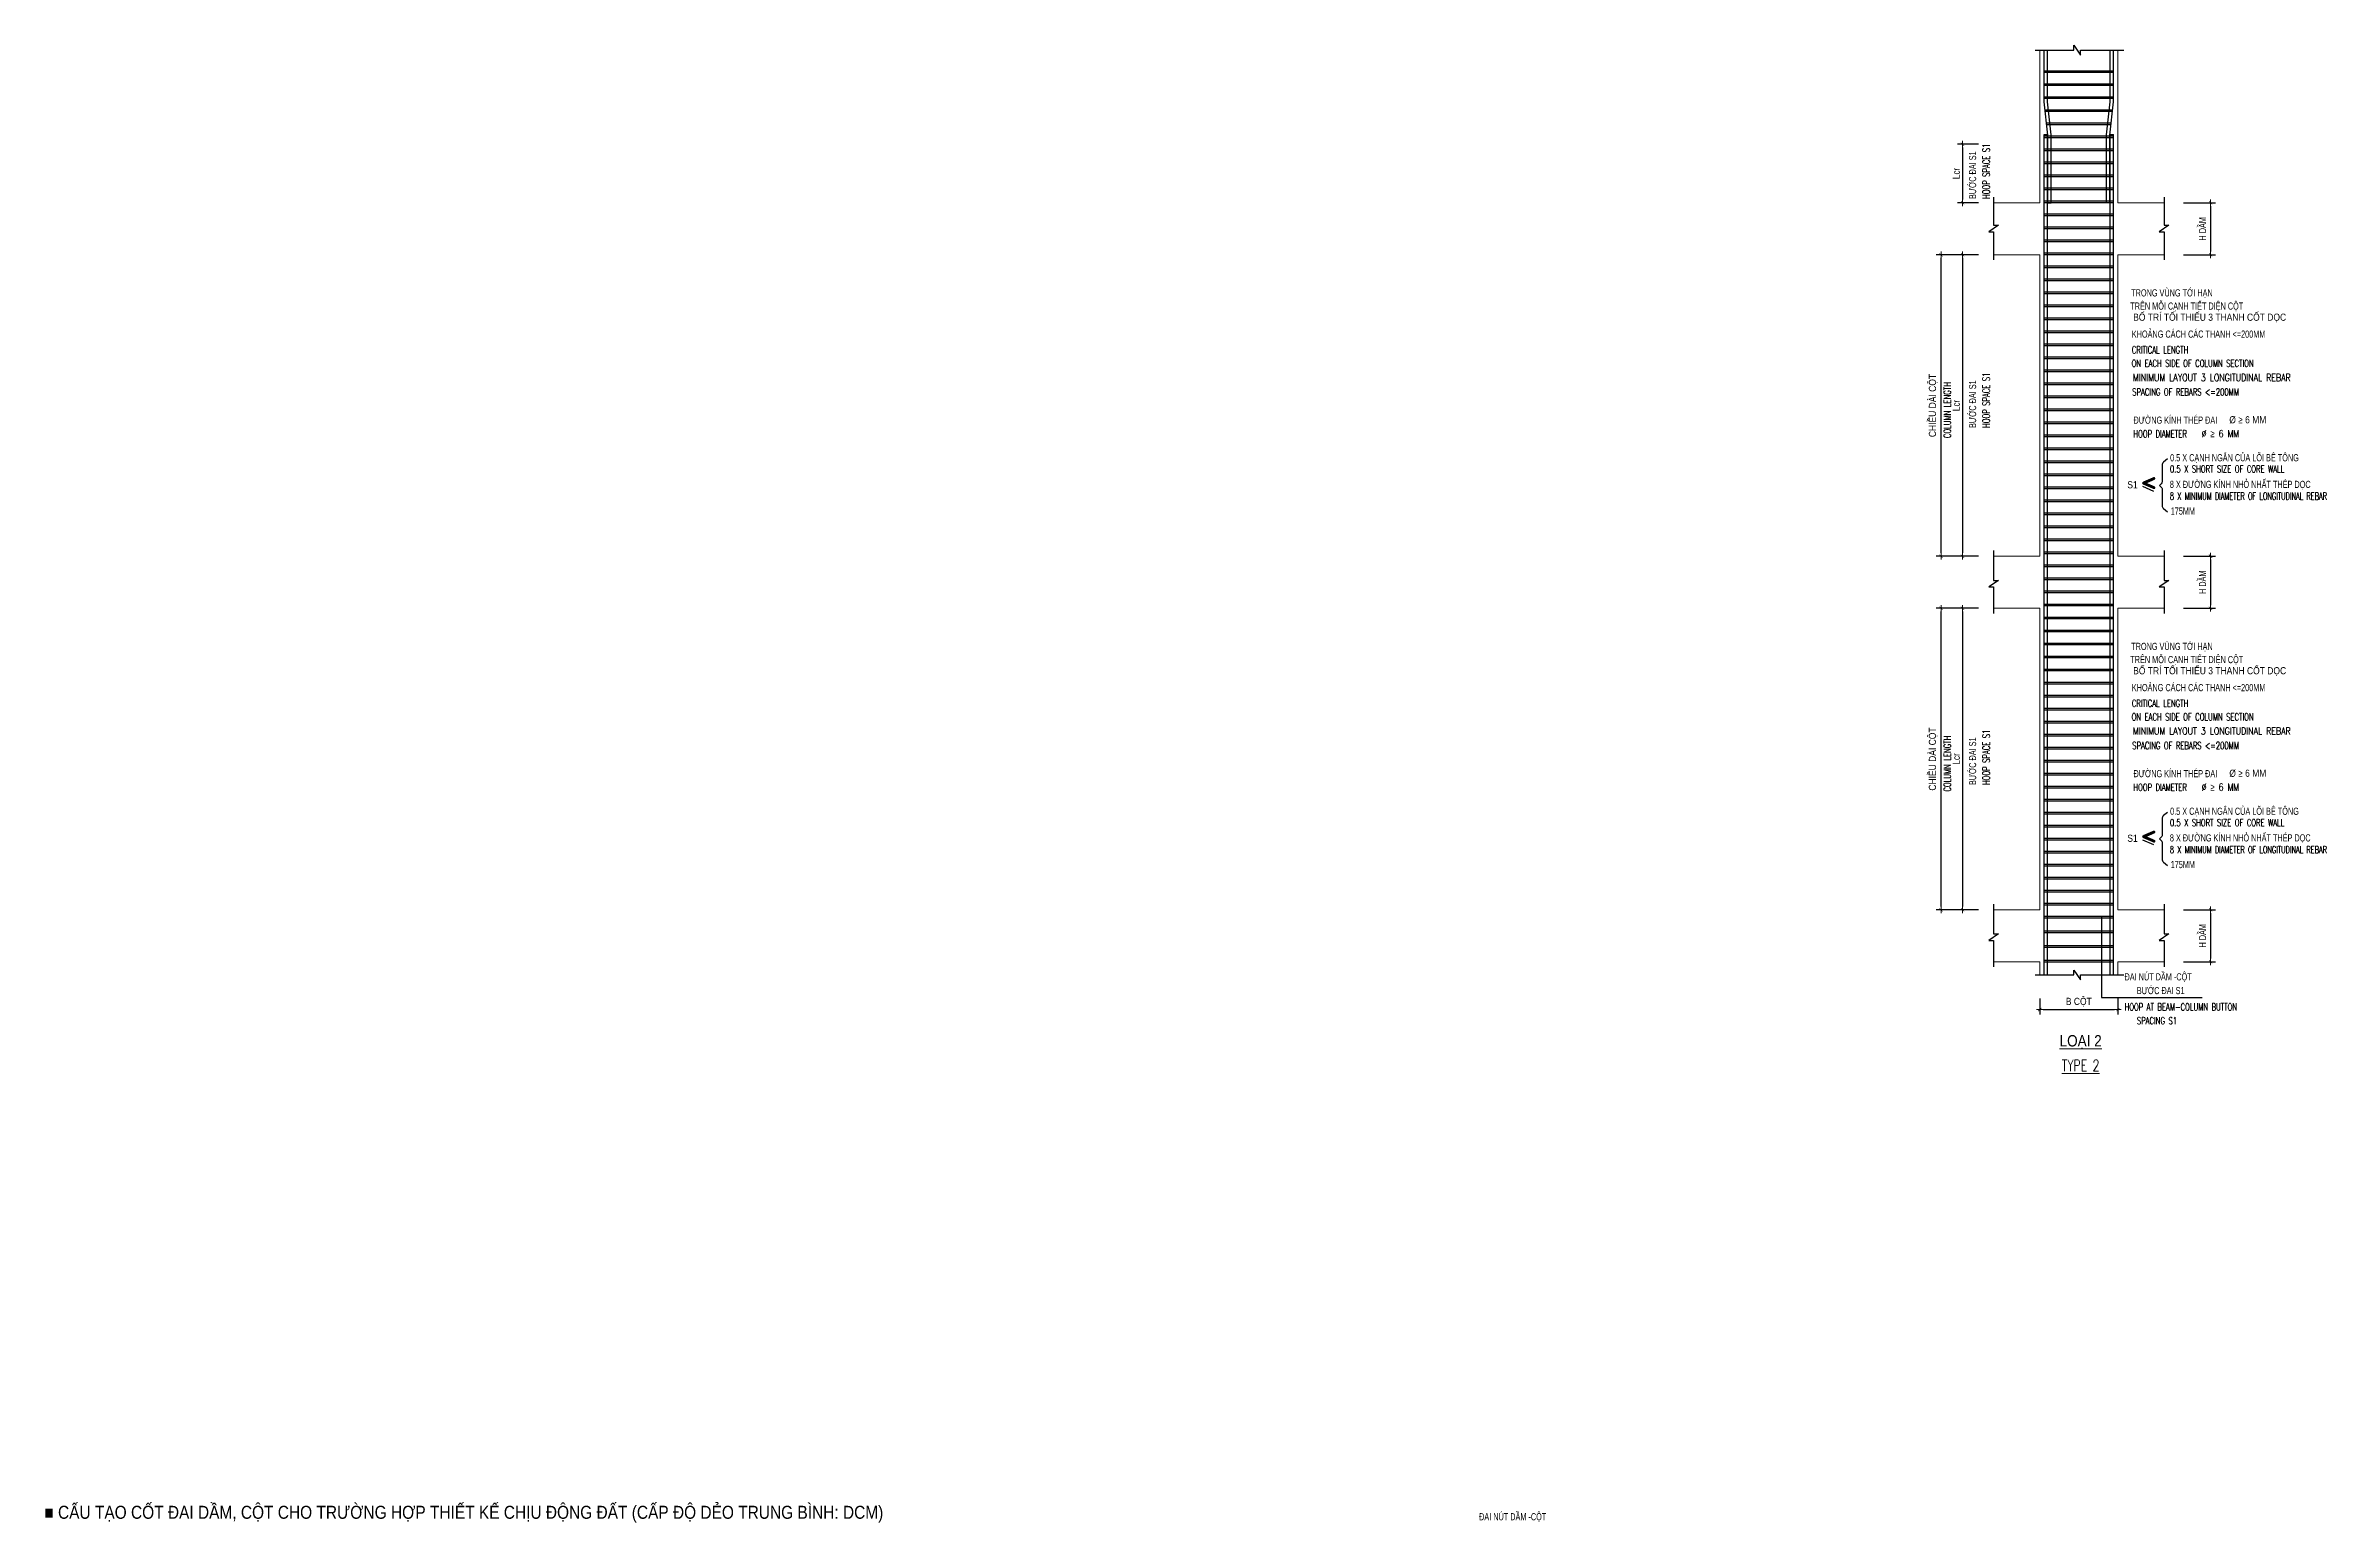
# Model space of a CAD drawing. Header units: millimetres. Extents: x 408913 to 1237273, y -191467 to -86666.
# Drawn here: x 914601 to 984220, y -132098 to -86666 of the extents above; entities that cross this region are included whole.
import ezdxf
from ezdxf.enums import TextEntityAlignment as Align

# ---------------------------------------------------------------- set-up
doc = ezdxf.new("R2010")
doc.units = ezdxf.units.MM
doc.header["$LTSCALE"] = 35
doc.header["$PDMODE"] = 3
doc.layers.add('DIM', color=1, linetype='Continuous')
doc.layers.add('STEEL', color=4, linetype='Continuous')
for name, color, linetype, lineweight in [('NDC_S_CONTINUOUS', 3, 'Continuous', 20), ('NDC_S_DIM', 1, 'Continuous', 9), ('NDC_S_ENG TEXT', 2, 'Continuous', 9), ('NDC_S_VN TEXT', 7, 'Continuous', 9)]:
    doc.layers.add(name, color=color, linetype=linetype, lineweight=lineweight)
doc.styles.add('NDC_ARIAL', font='arial.ttf', dxfattribs={"width": 0.85})
doc.styles.add('NDC_ROMANS', font='romans.shx', dxfattribs={"width": 0.8})
doc.styles.add('S2', font='isocp.shx', dxfattribs={"width": 0.9, "height": 50})
doc.dimstyles.new('NDC_1-100', dxfattribs={"dimscale": 100, "dimtxt": 2.2, "dimasz": 1, "dimexe": 1.5, "dimexo": 2, "dimgap": 0.8, "dimtad": 1, "dimdec": 0, "dimdsep": 46, "dimtxsty": 'NDC_ARIAL', "dimblk": 'DIMMARK', "dimcen": 49999.938995, "dimdle": 1.5, "dimclrd": 1, "dimclre": 1, "dimclrt": 3, "dimadec": 0, "dimazin": 0, "dimtfac": 1, "dimtdec": 0, "dimtix": 1, "dimtmove": 2, "dimatfit": 3, "dimfxl": 1, "dimarcsym": 0})

# ---------------------------------------------------------------- blocks, each defined once
blk = doc.blocks.new('DIMMARK')
at = {"layer": 'NDC_S_DIM', "color": 1}
blk.add_line((-1.5, 0), (1, 0), dxfattribs=at)
at = {"layer": 'NDC_S_DIM', "color": 2, "const_width": 0.15}
blk.add_lwpolyline([(-0.5, -0.5), (0.5, 0.5)], dxfattribs=at)
blk = doc.blocks.new('*D589')
at = {"layer": 'DEFPOINTS', "color": 0, "ltscale": 30, "transparency": 16777216}
for p in [(975895, -115781), (978294, -115781), (978294, -116318)]:
    blk.add_point(p, dxfattribs=at)
at = {"layer": 'DIM', "color": 1, "lineweight": -2, "ltscale": 30, "transparency": 16777216}
for p, q in [((975895, -115981), (975895, -116468)), ((978294, -115981), (978294, -116468)), ((975995, -116318), (978194, -116318))]:
    blk.add_line(p, q, dxfattribs=at)
at = {"layer": 'DIM', "color": 1, "lineweight": -2, "ltscale": 30, "transparency": 16777216, "xscale": 100, "yscale": 100, "zscale": 100, "rotation": 180}
blk.add_blockref('DIMMARK', (975895, -116318), dxfattribs=at)
at = {"layer": 'DIM', "color": 1, "lineweight": -2, "ltscale": 30, "transparency": 16777216, "xscale": 100, "yscale": 100, "zscale": 100}
blk.add_blockref('DIMMARK', (978294, -116318), dxfattribs=at)
at = {"layer": 'DIM', "color": 3, "ltscale": 30, "transparency": 16777216, "insert": (977094, -116091), "char_height": 220, "attachment_point": 5, "style": 'NDC_ARIAL'}
blk.add_mtext('B CỘT', dxfattribs=at)
blk = doc.blocks.new('*D590')
at = {"layer": 'DEFPOINTS', "color": 0, "ltscale": 30, "transparency": 16777216}
for p in [(974208, -93107), (973521, -102378), (974208, -102378)]:
    blk.add_point(p, dxfattribs=at)
at = {"layer": 'DIM', "color": 1, "lineweight": -2, "ltscale": 30, "transparency": 16777216}
for p, q in [((974008, -93107), (973371, -93107)), ((973521, -93207), (973521, -102278)), ((974008, -102378), (973371, -102378))]:
    blk.add_line(p, q, dxfattribs=at)
at = {"layer": 'DIM', "color": 1, "lineweight": -2, "ltscale": 30, "transparency": 16777216, "xscale": 100, "yscale": 100, "zscale": 100}
for p, rotation in [((973521, -93107), 90), ((973521, -102378), 270)]:
    blk.add_blockref('DIMMARK', p, dxfattribs=dict(at, rotation=rotation))
at = {"layer": 'DIM', "color": 3, "ltscale": 30, "transparency": 16777216, "insert": (973329, -97743), "char_height": 220, "attachment_point": 5, "rotation": 90, "style": 'NDC_ARIAL'}
blk.add_mtext('L{\\f.VnAvant|b0|i0|c0|p34;cr}', dxfattribs=at)
blk = doc.blocks.new('*D591')
at = {"layer": 'DEFPOINTS', "color": 0, "ltscale": 30, "transparency": 16777216}
for p in [(980108, -91509), (980108, -93109), (981143, -93109)]:
    blk.add_point(p, dxfattribs=at)
at = {"layer": 'DIM', "color": 1, "lineweight": -2, "ltscale": 30, "transparency": 16777216}
for p, q in [((980308, -91509), (981293, -91509)), ((981143, -91609), (981143, -93009)), ((980308, -93109), (981293, -93109))]:
    blk.add_line(p, q, dxfattribs=at)
at = {"layer": 'DIM', "color": 1, "lineweight": -2, "ltscale": 30, "transparency": 16777216, "xscale": 100, "yscale": 100, "zscale": 100}
for p, rotation in [((981143, -91509), 90), ((981143, -93109), 270)]:
    blk.add_blockref('DIMMARK', p, dxfattribs=dict(at, rotation=rotation))
at = {"layer": 'DIM', "color": 3, "ltscale": 30, "transparency": 16777216, "insert": (980896, -92309), "char_height": 220, "attachment_point": 5, "rotation": 90, "style": 'NDC_ARIAL'}
blk.add_mtext('{\\W0.7;H DẦM}', dxfattribs=at)
blk = doc.blocks.new('*D592')
at = {"layer": 'DEFPOINTS', "color": 0, "ltscale": 30, "transparency": 16777216}
for p in [(972861, -93107), (974208, -93107), (974208, -102378)]:
    blk.add_point(p, dxfattribs=at)
at = {"layer": 'DIM', "color": 1, "lineweight": -2, "ltscale": 30, "transparency": 16777216}
for p, q in [((974008, -93107), (972711, -93107)), ((972861, -102278), (972861, -93207)), ((974008, -102378), (972711, -102378))]:
    blk.add_line(p, q, dxfattribs=at)
at = {"layer": 'DIM', "color": 1, "lineweight": -2, "ltscale": 30, "transparency": 16777216, "xscale": 100, "yscale": 100, "zscale": 100}
for p, rotation in [((972861, -93107), 90), ((972861, -102378), 270)]:
    blk.add_blockref('DIMMARK', p, dxfattribs=dict(at, rotation=rotation))
at = {"layer": 'DIM', "color": 3, "ltscale": 30, "transparency": 16777216, "insert": (972619, -97743), "char_height": 220, "attachment_point": 5, "rotation": 90, "style": 'NDC_ARIAL'}
blk.add_mtext('CHIỀU DÀI CỘT', dxfattribs=at)
blk = doc.blocks.new('*D593')
at = {"layer": 'DEFPOINTS', "color": 0, "ltscale": 30, "transparency": 16777216}
for p in [(980108, -102378), (980108, -103978), (981143, -103978)]:
    blk.add_point(p, dxfattribs=at)
at = {"layer": 'DIM', "color": 1, "lineweight": -2, "ltscale": 30, "transparency": 16777216}
for p, q in [((980308, -102378), (981293, -102378)), ((981143, -102478), (981143, -103878)), ((980308, -103978), (981293, -103978))]:
    blk.add_line(p, q, dxfattribs=at)
at = {"layer": 'DIM', "color": 1, "lineweight": -2, "ltscale": 30, "transparency": 16777216, "xscale": 100, "yscale": 100, "zscale": 100}
for p, rotation in [((981143, -102378), 90), ((981143, -103978), 270)]:
    blk.add_blockref('DIMMARK', p, dxfattribs=dict(at, rotation=rotation))
at = {"layer": 'DIM', "color": 3, "ltscale": 30, "transparency": 16777216, "insert": (980896, -103178), "char_height": 220, "attachment_point": 5, "rotation": 90, "style": 'NDC_ARIAL'}
blk.add_mtext('{\\W0.7;H DẦM}', dxfattribs=at)
blk = doc.blocks.new('*D594')
at = {"layer": 'DEFPOINTS', "color": 0, "ltscale": 30, "transparency": 16777216}
for p in [(974208, -103978), (973521, -113249), (974208, -113249)]:
    blk.add_point(p, dxfattribs=at)
at = {"layer": 'DIM', "color": 1, "lineweight": -2, "ltscale": 30, "transparency": 16777216}
for p, q in [((974008, -103978), (973371, -103978)), ((973521, -104078), (973521, -113149)), ((974008, -113249), (973371, -113249))]:
    blk.add_line(p, q, dxfattribs=at)
at = {"layer": 'DIM', "color": 1, "lineweight": -2, "ltscale": 30, "transparency": 16777216, "xscale": 100, "yscale": 100, "zscale": 100}
for p, rotation in [((973521, -103978), 90), ((973521, -113249), 270)]:
    blk.add_blockref('DIMMARK', p, dxfattribs=dict(at, rotation=rotation))
at = {"layer": 'DIM', "color": 3, "ltscale": 30, "transparency": 16777216, "insert": (973329, -108614), "char_height": 220, "attachment_point": 5, "rotation": 90, "style": 'NDC_ARIAL'}
blk.add_mtext('L{\\f.VnAvant|b0|i0|c0|p34;cr}', dxfattribs=at)
blk = doc.blocks.new('*D595')
at = {"layer": 'DEFPOINTS', "color": 0, "ltscale": 30, "transparency": 16777216}
for p in [(972861, -103978), (974208, -103978), (974208, -113249)]:
    blk.add_point(p, dxfattribs=at)
at = {"layer": 'DIM', "color": 1, "lineweight": -2, "ltscale": 30, "transparency": 16777216}
for p, q in [((974008, -103978), (972711, -103978)), ((972861, -113149), (972861, -104078)), ((974008, -113249), (972711, -113249))]:
    blk.add_line(p, q, dxfattribs=at)
at = {"layer": 'DIM', "color": 1, "lineweight": -2, "ltscale": 30, "transparency": 16777216, "xscale": 100, "yscale": 100, "zscale": 100}
for p, rotation in [((972861, -103978), 90), ((972861, -113249), 270)]:
    blk.add_blockref('DIMMARK', p, dxfattribs=dict(at, rotation=rotation))
at = {"layer": 'DIM', "color": 3, "ltscale": 30, "transparency": 16777216, "insert": (972619, -108614), "char_height": 220, "attachment_point": 5, "rotation": 90, "style": 'NDC_ARIAL'}
blk.add_mtext('CHIỀU DÀI CỘT', dxfattribs=at)
blk = doc.blocks.new('*D596')
at = {"layer": 'DEFPOINTS', "color": 0, "ltscale": 30, "transparency": 16777216}
for p in [(980108, -113249), (980108, -114849), (981143, -114849)]:
    blk.add_point(p, dxfattribs=at)
at = {"layer": 'DIM', "color": 1, "lineweight": -2, "ltscale": 30, "transparency": 16777216}
for p, q in [((980308, -113249), (981293, -113249)), ((981143, -113349), (981143, -114749)), ((980308, -114849), (981293, -114849))]:
    blk.add_line(p, q, dxfattribs=at)
at = {"layer": 'DIM', "color": 1, "lineweight": -2, "ltscale": 30, "transparency": 16777216, "xscale": 100, "yscale": 100, "zscale": 100}
for p, rotation in [((981143, -113249), 90), ((981143, -114849), 270)]:
    blk.add_blockref('DIMMARK', p, dxfattribs=dict(at, rotation=rotation))
at = {"layer": 'DIM', "color": 3, "ltscale": 30, "transparency": 16777216, "insert": (980896, -114049), "char_height": 220, "attachment_point": 5, "rotation": 90, "style": 'NDC_ARIAL'}
blk.add_mtext('{\\W0.7;H DẦM}', dxfattribs=at)
blk = doc.blocks.new('*D598')
at = {"layer": 'DEFPOINTS', "color": 0, "ltscale": 30, "transparency": 16777216}
for p in [(974208, -89709), (973521, -91509), (974208, -91509)]:
    blk.add_point(p, dxfattribs=at)
at = {"layer": 'DIM', "color": 1, "lineweight": -2, "ltscale": 30, "transparency": 16777216}
for p, q in [((974008, -89709), (973371, -89709)), ((973521, -89809), (973521, -91409)), ((974008, -91509), (973371, -91509))]:
    blk.add_line(p, q, dxfattribs=at)
at = {"layer": 'DIM', "color": 1, "lineweight": -2, "ltscale": 30, "transparency": 16777216, "xscale": 100, "yscale": 100, "zscale": 100}
for p, rotation in [((973521, -89709), 90), ((973521, -91509), 270)]:
    blk.add_blockref('DIMMARK', p, dxfattribs=dict(at, rotation=rotation))
at = {"layer": 'DIM', "color": 3, "ltscale": 30, "transparency": 16777216, "insert": (973329, -90609), "char_height": 220, "attachment_point": 5, "rotation": 90, "style": 'NDC_ARIAL'}
blk.add_mtext('L{\\f.VnAvant|b0|i0|c0|p34;cr}', dxfattribs=at)

msp = doc.modelspace()

# ---------------------------------------------------------------- linework, layer by layer
at = {"layer": 'DIM', "ltscale": 30}
for p, q in [((979398.4, -100386.5), (979066.7, -100238.5)), ((979398.4, -111257.4), (979066.7, -111109.5))]:
    msp.add_line(p, q, dxfattribs=at)
for points in [[(975747.9, -86815.8), (976944.5, -86815.8), (976944.5, -86665.8), (977144.6, -86965.9), (977144.6, -86815.8), (978477.8, -86815.8)], [(974476.3, -91336.2), (974476.3, -92201.4), (974626.3, -92201.4), (974326.2, -92401.5), (974476.3, -92401.5), (974476.3, -93265.2)], [(979712.7, -91336.2), (979712.7, -92201.4), (979862.8, -92201.4), (979562.7, -92401.5), (979712.7, -92401.5), (979712.7, -93265.2)], [(974476.3, -102205.1), (974476.3, -103122.5), (974626.3, -103122.5), (974326.2, -103322.6), (974476.3, -103322.6), (974476.3, -104136.2)], [(979712.7, -102205.1), (979712.7, -103122.5), (979862.8, -103122.5), (979562.7, -103322.6), (979712.7, -103322.6), (979712.7, -104136.2)], [(974476.3, -113076.1), (974476.3, -113993.5), (974626.3, -113993.5), (974326.2, -114193.6), (974476.3, -114193.6), (974476.3, -115007.2)], [(979712.7, -113076.1), (979712.7, -113993.5), (979862.8, -113993.5), (979562.7, -114193.6), (979712.7, -114193.6), (979712.7, -115007.2)], [(975747.9, -115255.4), (976944.5, -115255.4), (976944.5, -115105.3), (977144.6, -115405.5), (977144.6, -115255.4), (978477.8, -115255.4)]]:
    msp.add_lwpolyline(points, dxfattribs=at)
at = {"layer": 'DIM', "ltscale": 30, "flags": 128}
for points in [[(979817, -99384.1), (979698.1, -99484.7, 0.2207018), (979653.8, -99580.1), (979653.8, -100072.9, -0.2207018), (979609.5, -100168.3), (979572.7, -100199.4), (979609.5, -100230.5, -0.2207018), (979653.8, -100326), (979653.8, -100818.7, 0.2207018), (979698.1, -100914.2), (979817, -101014.7)], [(979817, -110255.1), (979698.1, -110355.6, 0.2207018), (979653.8, -110451.1), (979653.8, -110943.8, -0.2207018), (979609.5, -111039.3), (979572.7, -111070.4), (979609.5, -111101.5, -0.2207018), (979653.8, -111197), (979653.8, -111689.7, 0.2207018), (979698.1, -111785.2), (979817, -111885.7)]]:
    msp.add_lwpolyline(points, format="xyb", dxfattribs=at)
at = {"layer": 'NDC_S_CONTINUOUS'}
for p, q in [((975894.5, -86815.8), (975894.5, -91509)), ((978294.5, -86815.8), (978294.5, -91509)), ((974476.3, -91509), (975894.5, -91509)), ((978294.5, -91509), (979712.7, -91509)), ((975894.5, -93107.1), (974476.3, -93107.1)), ((975894.5, -93107.1), (975894.5, -102378)), ((978294.5, -93107.1), (978294.5, -102378)), ((978294.5, -93107.1), (979712.7, -93107.1)), ((974476.3, -102378), (975894.5, -102378)), ((978294.5, -102378), (979712.7, -102378)), ((975894.5, -103978.1), (974476.3, -103978.1)), ((975894.5, -103978.1), (975894.5, -113249)), ((978294.5, -103978.1), (979712.7, -103978.1)), ((978294.5, -103978.1), (978294.5, -113249)), ((974476.3, -113249), (975894.5, -113249)), ((978294.5, -113249), (979712.7, -113249)), ((975894.5, -114849.1), (974476.3, -114849.1)), ((975894.5, -114849.1), (975894.5, -115255.4)), ((978294.5, -114849.1), (979712.7, -114849.1)), ((978294.5, -114849.1), (978294.5, -115255.4))]:
    msp.add_line(p, q, dxfattribs=at)
at = {"layer": 'STEEL'}
for p, q in [((976032.5, -88409.3), (976032.5, -86815.8)), ((976132.5, -88403.8), (976132.5, -86815.8)), ((978056.5, -88403.8), (978056.5, -86815.8)), ((978156.5, -88409.3), (978156.5, -86815.8)), ((978156.5, -87457.2), (976032.5, -87457.2)), ((978156.5, -87507.2), (976032.5, -87507.2)), ((978156.5, -87857.2), (976032.5, -87857.2)), ((978156.5, -87907.2), (976032.5, -87907.2)), ((978156.5, -88257.2), (976032.5, -88257.2)), ((978156.5, -88307.2), (976032.5, -88307.2)), ((976145, -89427), (976032.5, -88409.3)), ((976245, -89421.5), (976132.5, -88403.8)), ((977944, -89421.5), (978056.5, -88403.8)), ((978044, -89427), (978156.5, -88409.3)), ((978129.1, -88657.2), (976059.9, -88657.2)), ((978123.6, -88707.2), (976065.4, -88707.2)), ((978084.9, -89057.2), (976104.1, -89057.2)), ((978079.3, -89107.2), (976109.7, -89107.2)), ((976032.5, -115255.4), (976032.5, -89408.4)), ((976032.5, -89408.4), (976132.5, -89408.4)), ((978156.5, -89457.2), (976032.5, -89457.2)), ((978156.5, -89507.2), (976032.5, -89507.2)), ((976132.5, -115255.4), (976132.5, -89408.4)), ((976145, -91509), (976145, -89427)), ((976245, -91509), (976245, -89421.5)), ((977944, -91509), (977944, -89421.5)), ((978044, -91509), (978044, -89427)), ((978056.5, -115255.4), (978056.5, -89408.4)), ((978056.5, -89408.4), (978156.5, -89408.4)), ((978156.5, -115255.4), (978156.5, -89408.4)), ((978156.5, -89857.2), (976032.5, -89857.2)), ((978156.5, -89907.2), (976032.5, -89907.2)), ((978156.5, -90257.2), (976032.5, -90257.2)), ((978156.5, -90307.2), (976032.5, -90307.2)), ((978156.5, -90657.2), (976032.5, -90657.2)), ((978156.5, -90707.2), (976032.5, -90707.2)), ((978156.5, -91057.2), (976032.5, -91057.2)), ((978156.5, -91107.2), (976032.5, -91107.2)), ((978156.5, -91457.2), (976032.5, -91457.2)), ((978156.5, -91507.2), (976032.5, -91507.2)), ((978156.5, -91857.2), (976032.5, -91857.2)), ((978156.5, -91907.2), (976032.5, -91907.2)), ((978156.5, -92257.2), (976032.5, -92257.2)), ((978156.5, -92307.2), (976032.5, -92307.2)), ((978156.5, -92657.2), (976032.5, -92657.2)), ((978156.5, -92707.2), (976032.5, -92707.2)), ((978156.5, -93057.2), (976032.5, -93057.2)), ((978156.5, -93107.2), (976032.5, -93107.2)), ((978156.5, -93457.2), (976032.5, -93457.2)), ((978156.5, -93507.2), (976032.5, -93507.2)), ((978156.5, -93857.2), (976032.5, -93857.2)), ((978156.5, -93907.2), (976032.5, -93907.2)), ((978156.5, -94257.2), (976032.5, -94257.2)), ((978156.5, -94307.2), (976032.5, -94307.2)), ((978156.5, -94657.2), (976032.5, -94657.2)), ((978156.5, -94707.2), (976032.5, -94707.2)), ((978156.5, -95057.2), (976032.5, -95057.2)), ((978156.5, -95107.2), (976032.5, -95107.2)), ((978156.5, -95457.2), (976032.5, -95457.2)), ((978156.5, -95507.2), (976032.5, -95507.2)), ((978156.5, -95857.2), (976032.5, -95857.2)), ((978156.5, -95907.2), (976032.5, -95907.2)), ((978156.5, -96257.2), (976032.5, -96257.2)), ((978156.5, -96307.2), (976032.5, -96307.2)), ((978156.5, -96657.2), (976032.5, -96657.2)), ((978156.5, -96707.2), (976032.5, -96707.2)), ((978156.5, -97057.2), (976032.5, -97057.2)), ((978156.5, -97107.2), (976032.5, -97107.2)), ((978156.5, -97457.2), (976032.5, -97457.2)), ((978156.5, -97507.2), (976032.5, -97507.2)), ((978156.5, -97857.2), (976032.5, -97857.2)), ((978156.5, -97907.2), (976032.5, -97907.2)), ((978156.5, -98257.2), (976032.5, -98257.2)), ((978156.5, -98307.2), (976032.5, -98307.2)), ((978156.5, -98657.2), (976032.5, -98657.2)), ((978156.5, -98707.2), (976032.5, -98707.2)), ((978156.5, -99057.2), (976032.5, -99057.2)), ((978156.5, -99107.2), (976032.5, -99107.2)), ((978156.5, -99457.2), (976032.5, -99457.2)), ((978156.5, -99507.2), (976032.5, -99507.2)), ((978156.5, -99857.2), (976032.5, -99857.2)), ((978156.5, -99907.2), (976032.5, -99907.2)), ((978156.5, -100257.2), (976032.5, -100257.2)), ((978156.5, -100307.2), (976032.5, -100307.2)), ((978156.5, -100657.2), (976032.5, -100657.2)), ((978156.5, -100707.2), (976032.5, -100707.2)), ((978156.5, -101057.2), (976032.5, -101057.2)), ((978156.5, -101107.2), (976032.5, -101107.2)), ((978156.5, -101457.2), (976032.5, -101457.2)), ((978156.5, -101507.2), (976032.5, -101507.2)), ((978156.5, -101857.2), (976032.5, -101857.2)), ((978156.5, -101907.2), (976032.5, -101907.2)), ((978156.5, -102257.2), (976032.5, -102257.2)), ((978156.5, -102307.2), (976032.5, -102307.2)), ((978156.5, -102657.2), (976032.5, -102657.2)), ((978156.5, -102707.2), (976032.5, -102707.2)), ((978156.5, -103057.2), (976032.5, -103057.2)), ((978156.5, -103107.2), (976032.5, -103107.2)), ((978156.5, -103457.2), (976032.5, -103457.2)), ((978156.5, -103507.2), (976032.5, -103507.2)), ((978156.5, -103857.2), (976032.5, -103857.2)), ((978156.5, -103907.2), (976032.5, -103907.2)), ((978156.5, -104257.2), (976032.5, -104257.2)), ((978156.5, -104307.2), (976032.5, -104307.2)), ((978156.5, -104657.2), (976032.5, -104657.2)), ((978156.5, -104707.2), (976032.5, -104707.2)), ((978156.5, -105057.2), (976032.5, -105057.2)), ((978156.5, -105107.2), (976032.5, -105107.2)), ((978156.5, -105457.2), (976032.5, -105457.2)), ((978156.5, -105507.2), (976032.5, -105507.2)), ((978156.5, -105857.2), (976032.5, -105857.2)), ((978156.5, -105907.2), (976032.5, -105907.2)), ((978156.5, -106257.2), (976032.5, -106257.2)), ((978156.5, -106307.2), (976032.5, -106307.2)), ((978156.5, -106657.2), (976032.5, -106657.2)), ((978156.5, -106707.2), (976032.5, -106707.2)), ((978156.5, -107057.2), (976032.5, -107057.2)), ((978156.5, -107107.2), (976032.5, -107107.2)), ((978156.5, -107457.2), (976032.5, -107457.2)), ((978156.5, -107507.2), (976032.5, -107507.2)), ((978156.5, -107857.2), (976032.5, -107857.2)), ((978156.5, -107907.2), (976032.5, -107907.2)), ((978156.5, -108257.2), (976032.5, -108257.2)), ((978156.5, -108307.2), (976032.5, -108307.2)), ((978156.5, -108657.2), (976032.5, -108657.2)), ((978156.5, -108707.2), (976032.5, -108707.2)), ((978156.5, -109057.2), (976032.5, -109057.2)), ((978156.5, -109107.2), (976032.5, -109107.2)), ((978156.5, -109457.2), (976032.5, -109457.2)), ((978156.5, -109507.2), (976032.5, -109507.2)), ((978156.5, -109857.2), (976032.5, -109857.2)), ((978156.5, -109907.2), (976032.5, -109907.2)), ((978156.5, -110257.2), (976032.5, -110257.2)), ((978156.5, -110307.2), (976032.5, -110307.2)), ((978156.5, -110657.2), (976032.5, -110657.2)), ((978156.5, -110707.2), (976032.5, -110707.2)), ((978156.5, -111057.2), (976032.5, -111057.2)), ((978156.5, -111107.2), (976032.5, -111107.2)), ((978156.5, -111457.2), (976032.5, -111457.2)), ((978156.5, -111507.2), (976032.5, -111507.2)), ((978156.5, -111857.2), (976032.5, -111857.2)), ((978156.5, -111907.2), (976032.5, -111907.2)), ((978156.5, -112257.2), (976032.5, -112257.2)), ((978156.5, -112307.2), (976032.5, -112307.2)), ((978156.5, -112657.2), (976032.5, -112657.2)), ((978156.5, -112707.2), (976032.5, -112707.2)), ((978156.5, -113057.2), (976032.5, -113057.2)), ((978156.5, -113107.2), (976032.5, -113107.2)), ((978156.5, -113457.2), (976032.5, -113457.2)), ((978156.5, -113507.2), (976032.5, -113507.2)), ((978156.5, -113907.2), (976032.5, -113907.2)), ((978156.5, -113957.2), (976032.5, -113957.2)), ((978156.5, -114357.2), (976032.5, -114357.2)), ((978156.5, -114407.2), (976032.5, -114407.2)), ((978156.5, -114807.2), (976032.5, -114807.2)), ((978156.5, -114857.2), (976032.5, -114857.2))]:
    msp.add_line(p, q, dxfattribs=at)
at = {"layer": 'STEEL', "ltscale": 30}
for p, q in [((976145, -91509), (976245, -91509)), ((978044, -91509), (977944, -91509))]:
    msp.add_line(p, q, dxfattribs=at)

# ---------------------------------------------------------------- texts
at = {"layer": 'DIM', "ltscale": 30, "char_height": 937.5, "attachment_point": 5, "style": 'S2'}
for insert in [(979243.5, -100030.9), (979243.5, -110901.9)]:
    msp.add_mtext('\\A1;<', dxfattribs=dict(at, insert=insert))
at = {"layer": 'NDC_S_ENG TEXT', "style": 'NDC_ROMANS', "width": 0.7}
for s, p in [('HOOP SPACE S1', (974358.6, -91393.5, -0.3)), ('COLUMN LENGTH', (973165.7, -98745.5)), ('HOOP SPACE S1', (974358.6, -98433.6, -0.3)), ('HOOP SPACE S1', (974358.6, -109414.7, -0.3)), ('COLUMN LENGTH', (973165.7, -109616.5))]:
    msp.add_text(s, height=220, rotation=90, dxfattribs=at).set_placement(p)
at = {"layer": 'NDC_S_ENG TEXT', "style": 'NDC_ROMANS'}
for s, width, p in [('CRITICAL LENGTH', 0.7, (978723.2, -96141.6)), ('ON EACH SIDE OF COLUMN SECTION', 0.7, (978718.5, -96557.1)), ('SPACING OF REBARS <=200MM', 0.7, (978736.4, -97439)), ('HOOP DIAMETER', 0.7, (978771.9, -98725.9)), ('0.5 X SHORT SIZE OF CORE WALL', 0.7, (979894.7, -99807.4)), ('8 X MINIMUM DIAMETER OF LONGITUDINAL REBAR', 0.6, (979892.7, -100640.1)), ('ON EACH SIDE OF COLUMN SECTION', 0.7, (978718.5, -107428)), ('CRITICAL LENGTH', 0.7, (978723.2, -107012.5)), ('SPACING OF REBARS <=200MM', 0.7, (978736.4, -108310)), ('HOOP DIAMETER', 0.7, (978771.9, -109596.9)), ('0.5 X SHORT SIZE OF CORE WALL', 0.7, (979894.7, -110678.4)), ('8 X MINIMUM DIAMETER OF LONGITUDINAL REBAR', 0.6, (979892.7, -111511)), ('HOOP AT BEAM-COLUMN BUTTON', 0.7, (978499.5, -116346.6)), ('SPACING S1', 0.7, (978878, -116768.6))]:
    msp.add_text(s, height=220, dxfattribs=dict(at, width=width)).set_placement(p)
at = {"layer": 'NDC_S_ENG TEXT', "style": 'NDC_ROMANS', "width": 0.7}
msp.add_text('%%UTYPE 2', height=350, dxfattribs=at).set_placement((977150.8, -118210.1), align=Align.CENTER)
at = {"layer": 'NDC_S_ENG TEXT', "char_height": 220, "width": 7075.569, "attachment_point": 1, "style": 'NDC_ROMANS'}
for insert in [(978755.9, -96773.6), (978755.9, -107644.5)]:
    msp.add_mtext('MINIMUM LAYOUT 3 LONGITUDINAL REBAR', dxfattribs=dict(at, insert=insert))
at = {"layer": 'NDC_S_ENG TEXT', "char_height": 220, "attachment_point": 5, "style": 'NDC_ROMANS'}
for insert in [(981446, -98607.5), (981446, -109478.4)]:
    msp.add_mtext('\\A1;%%C {\\fSymbol|b0|i0|c2|p18;³} 6 MM', dxfattribs=dict(at, insert=insert))
at = {"layer": 'NDC_S_VN TEXT', "style": 'NDC_ARIAL', "width": 0.7}
for p in [(973939.2, -91393.5, -0.3), (973939.2, -98433.6, -0.3), (973939.2, -109414.7, -0.3)]:
    msp.add_text('BƯỚC ĐAI S1', height=220, rotation=90, dxfattribs=at).set_placement(p)
for s, p in [('TRÊN MỖI CẠNH TIẾT DIỆN CỘT ', (978677.5, -94795.1)), ('TRONG VÙNG TỚI HẠN', (978705.1, -94389.6)), ('KHOẢNG CÁCH CÁC THANH <=200MM', (978723.2, -95657.1)), (' ĐƯỜNG KÍNH THÉP ĐAI', (978714.1, -98302.7)), ('0.5 X CẠNH NGẮN CỦA LÕI BÊ TÔNG', (979900.5, -99458.8)), ('8 X ĐƯỜNG KÍNH NHỎ NHẤT THÉP DỌC', (979892.8, -100278)), ('175MM', (979918.7, -101098.4)), ('TRONG VÙNG TỚI HẠN', (978705.1, -105260.6)), ('TRÊN MỖI CẠNH TIẾT DIỆN CỘT ', (978677.5, -105666.1)), ('KHOẢNG CÁCH CÁC THANH <=200MM', (978723.2, -106528.1)), (' ĐƯỜNG KÍNH THÉP ĐAI', (978714.1, -109173.6)), ('0.5 X CẠNH NGẮN CỦA LÕI BÊ TÔNG', (979900.5, -110329.8)), ('8 X ĐƯỜNG KÍNH NHỎ NHẤT THÉP DỌC', (979892.8, -111148.9)), ('175MM', (979918.7, -111969.3)), ('ĐAI NÚT DẦM -CỘT', (978499.5, -115422.3)), ('BƯỚC ĐAI S1', (978878, -115844.3)), ('ĐAI NÚT DẦM -CỘT', (958663.6, -132024.1))]:
    msp.add_text(s, height=220, dxfattribs=at).set_placement(p)
at = {"layer": 'NDC_S_VN TEXT', "style": 'NDC_ARIAL', "width": 0.85}
msp.add_text('%%ULOẠI 2', height=350, dxfattribs=at).set_placement((977150.8, -117453.4), align=Align.CENTER)
msp.add_text('■ CẤU TẠO CỐT ĐAI DẦM, CỘT CHO TRƯỜNG HỢP THIẾT KẾ CHỊU ĐỘNG ĐẤT (CẤP ĐỘ DẺO TRUNG BÌNH: DCM)', height=400, dxfattribs=at).set_placement((914572.3, -131778), align=Align.MIDDLE_LEFT)
at = {"layer": 'NDC_S_VN TEXT', "char_height": 220, "width": 7075.569, "attachment_point": 1, "style": 'NDC_ARIAL'}
for insert in [(978764.6, -94917.3), (978764.6, -105788.3)]:
    msp.add_mtext('BỐ TRÍ TỐI THIẾU 3 THANH CỐT DỌC', dxfattribs=dict(at, insert=insert))
at = {"layer": 'NDC_S_VN TEXT', "char_height": 220, "attachment_point": 5, "style": 'NDC_ARIAL'}
for s, insert in [('\\A1;%%C {\\fSymbol|b0|i0|c2|p18;³} 6 MM', (982288.1, -98184.2)), ('\\A1;S1', (978744.6, -100181.2)), ('\\A1;%%C {\\fSymbol|b0|i0|c2|p18;³} 6 MM', (982288.1, -109055.1)), ('\\A1;S1', (978744.6, -111052.2))]:
    msp.add_mtext(s, dxfattribs=dict(at, insert=insert))

# ---------------------------------------------------------------- dimensions: what is measured, and where the dimension line sits
at = {"layer": 'DIM', "ltscale": 30}
for base, p1, p2, text, picture, middle in [((973521.5, -91509), (974208.4, -89709), (974208.4, -91509), 'L{\\f.VnAvant|b0|i0|c0|p34;cr}', '*D598', (973329.5, -90609)), ((972861.5, -93107.1), (974208.4, -102378), (974208.4, -93107.1), 'CHIỀU DÀI CỘT', '*D592', (972619.3, -97742.6)), ((973521.5, -102378), (974208.4, -93107.1), (974208.4, -102378), 'L{\\f.VnAvant|b0|i0|c0|p34;cr}', '*D590', (973329.5, -97742.6)), ((972861.5, -103978.1), (974208.4, -113249), (974208.4, -103978.1), 'CHIỀU DÀI CỘT', '*D595', (972619.3, -108613.5)), ((973521.5, -113249), (974208.4, -103978.1), (974208.4, -113249), 'L{\\f.VnAvant|b0|i0|c0|p34;cr}', '*D594', (973329.5, -108613.5))]:
    dim = msp.add_linear_dim(base=base, p1=p1, p2=p2, angle=90, text=text, dimstyle='NDC_1-100', dxfattribs=at)
    dim.commit()
    dim.dimension.update_dxf_attribs({"geometry": picture, "text_midpoint": middle})
for base, p1, p2, picture, middle in [((981143.1, -93109.1), (980108, -91509), (980108, -93109.1), '*D591', (980896.1, -92309.1)), ((981143.1, -103978.1), (980108, -102378), (980108, -103978.1), '*D593', (980896.1, -103178)), ((981143.1, -114849.1), (980108, -113249), (980108, -114849.1), '*D596', (980896.1, -114049))]:
    dim = msp.add_linear_dim(base=base, p1=p1, p2=p2, angle=270, text='{\\W0.7;H DẦM}', dimstyle='NDC_1-100', dxfattribs=at)
    dim.commit()
    dim.dimension.update_dxf_attribs({"geometry": picture, "text_midpoint": middle, "dimtype": 161})
dim = msp.add_aligned_dim(p1=(975894.5, -115781.3), p2=(978294.5, -115781.3), distance=-537, text='B CỘT', dimstyle='NDC_1-100', dxfattribs=at)
dim.commit()
dim.dimension.update_dxf_attribs({"geometry": '*D589', "text_midpoint": (977094.5, -116090.9)})

# ---------------------------------------------------------------- leaders
msp.add_leader([(977787.2, -113457.2), (977787.2, -115952.5), (980888.4, -115952.5)], dimstyle='NDC_1-100', dxfattribs=at)

doc.saveas('drawing.dxf')
